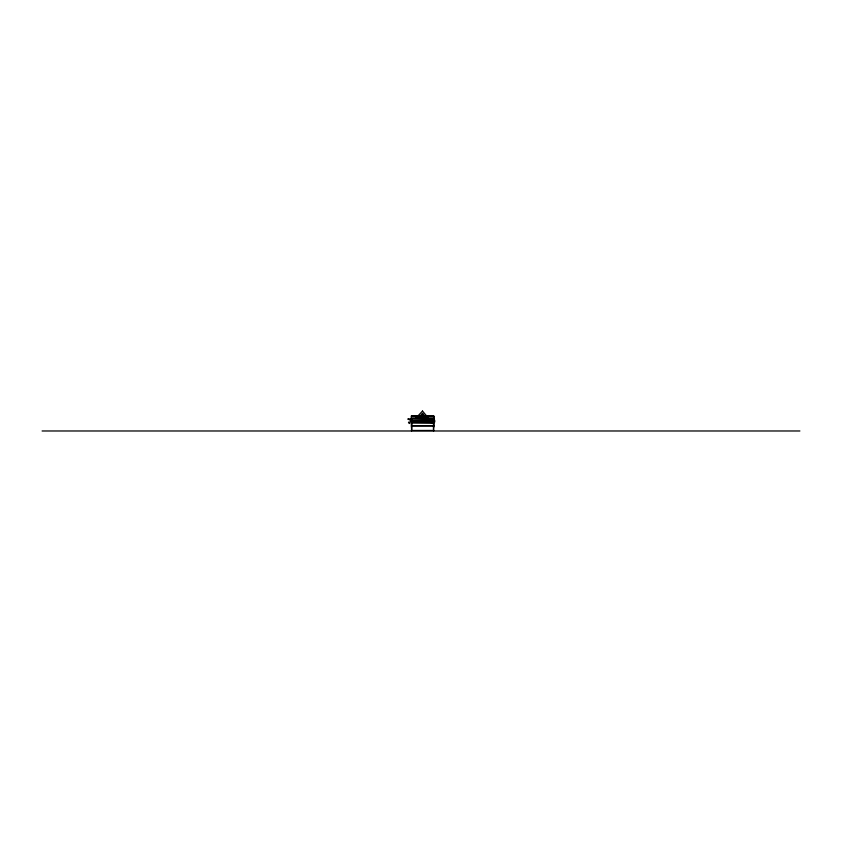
<?xml version="1.0" encoding="UTF-8"?>
<svg xmlns="http://www.w3.org/2000/svg" width="842" height="842" viewBox="0 0 842 842"><rect width="100%" height="100%" fill="white"/><g stroke="black" fill="none" stroke-linecap="round" stroke-linejoin="round"><path stroke-width="1.26" d="M411.38 420.4L411.328 421.084L433.756 421.116L433.714 420.547L411.328 420.621L433.756 421.116L433.851 419.958L433.988 420.768L411.328 421.284L411.349 416.001M433.777 416.095L433.777 421.274L433.777 416.001L411.349 416.095L433.777 416.295M426.726 418.453L422.505 413.39L422.463 417.821L422.505 413.38L418.158 418.095M433.683 422.631C435.84 422.8 433.83 418.411 434.588 420.347M434.304 421.789L433.83 421.905M434.588 421.821L433.735 422M408.054 419.495C407.665 418.042 409.865 421.158 412.043 420.011M422.726 416.18L423.705 417.453L423.116 417.716L424.094 417.842L422.863 417.895L422.726 416.18L423.084 417.569L423.231 416.043L423.715 417.506L422.979 415.969L423.242 417.411M411.38 420.547L433.756 420.221M411.233 420.8L410.78 420.011L410.749 421.474M434.409 422.4L434.314 419.842M411.98 421.726L411.149 420.368L410.507 421.484M418.369 417.864L423.042 418.032M422.495 411.075L428.168 417.769M430.146 422.41L432.22 422.558M411.359 419.842L411.538 420.442L433.725 420.368L433.777 421.274M423.747 417.906L424.147 417.422L423.042 417.211L422.642 417.695L423.379 418.064M415.895 418.179L422.526 411.022M411.328 418.011L433.756 417.958M411.328 418.558L433.756 418.558M411.328 418.663L433.756 418.674M411.506 422.705L433.683 422.926M411.759 422.716L433.472 422.716M411.759 425.673L433.472 425.673M411.454 425.957L433.819 425.926M42.1 430.978L799.9 430.978M423.621 417.379L423.168 415.98L423.673 417.611M408.149 418.748L412.138 419.253M411.022 420.042L411.043 421.474M423.116 415.969L423.558 417.358M423.105 416.243L423.621 417.664M423.231 417.769L422.852 416.295L423.168 417.748M433.777 421.526L433.777 427.052M433.683 419.905L433.683 430.978M433.472 419.969L433.441 430.472L411.791 430.472L411.759 419.969M411.549 419.969L411.538 430.978M411.412 421.632L411.454 427.252M408.507 422.368C409.644 425.705 411.033 420.579 408.507 422.368M423.389 417.769L422.905 416.295L423.389 417.769"/></g></svg>
